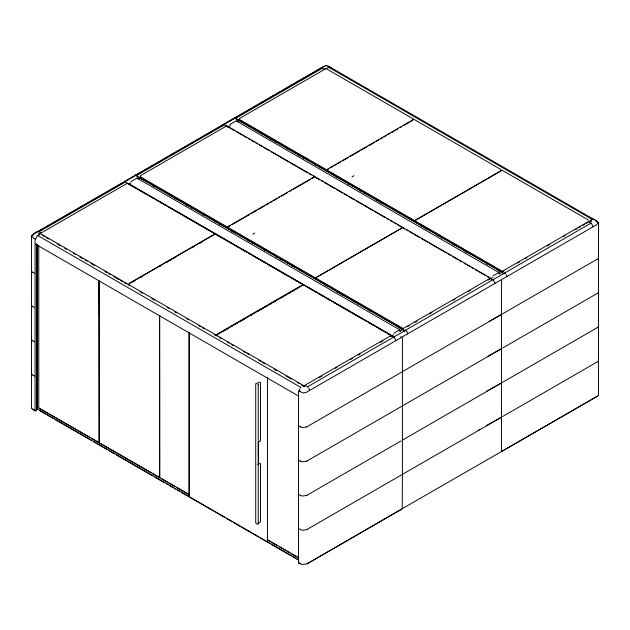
<?xml version="1.0" encoding="UTF-8"?>
<svg xmlns="http://www.w3.org/2000/svg" width="630" height="630" viewBox="0 0 630 630"><rect width="100%" height="100%" fill="white"/><g stroke="black" fill="none" stroke-linecap="round" stroke-linejoin="round"><path stroke-width="0.94" d="M34.611 410.453L31.555 408.209L31.5 406.421M31.5 374.566L31.5 372.173M31.5 340.326L31.5 337.932M31.5 306.078L31.5 303.684M31.5 271.837L31.5 269.443M31.5 237.589L31.555 235.793L32.784 234.604L128.425 179.715M99.43 443L99.43 280.594L99.43 443L99.524 403.751M227.603 122.456L323.04 67.024L325.025 66.347M258.457 464.664L258.363 442.827L258.702 441.961L260.521 440.811L260.521 382.733L259.584 382.19L255.725 383.772L255.725 522.979C258.442 526.082 257.898 522.223 260.521 521.931L260.521 463.853L259.584 463.31L258.095 464.168M258.229 384.741L258.229 384.166L258.229 523.947M501.952 451.3L597.208 396.301L598.445 395.105L598.5 393.309M598.5 361.455L598.5 359.068M598.5 327.214L598.5 324.82M598.5 292.966L598.5 290.58M598.5 258.725L598.5 256.331M598.5 224.485L598.445 222.689L595.271 220.35M130.961 182.857L128.788 184.346L128.607 183.677L128.213 184.054M227.359 126.969L227.776 126.425L227.966 127.079M298.974 391.191L299.691 389.033M35.532 239.093L37.54 235.415L300.99 387.513L300.297 388.088M390.923 335.916L391.348 335.365L391.033 336.16M320.355 69.261L320.591 68.473M598.5 257.954L597.216 259.316M598.5 292.194L597.216 293.564M598.5 326.442L597.216 327.805M598.5 360.683L597.216 362.053M222.343 125.843L222.705 124.858M35.193 411.043L36.548 409.854M252.874 234.297L254.701 232.966M352.06 177.038L353.879 175.707M228.58 121.7L322.914 67.103M298.557 562.85L302.321 564.551L306.96 563.874L401.932 508.898M124.252 181.582L135.962 174.825M223.43 124.323L235.148 117.558M321.064 67.922L325.663 65.504L328.325 66.008M37.304 231.848L123.598 182.023M135.308 175.258L222.784 124.764M234.494 117.999L320.788 68.174M38.871 231.887L125.165 182.062L138.773 189.921M234.557 130.694L224.351 124.803L136.883 175.297L136.883 176.4L142.837 179.841M236.061 118.038L322.363 68.213L324.166 69.261L329.01 67.449L592.46 219.547M38.737 234.053L40.682 232.927M41.044 233.061L127.646 183.07L214.546 233.242L214.546 234.785M239.416 118.542L326.009 68.544L412.91 118.716L412.91 120.259L411.209 121.243M131.158 181.487L136.915 178.164M230.344 124.228L236.1 120.897M37.54 235.722L39.588 234.541M128.213 183.629L391.577 335.499L392.427 336.554L391.521 336.034L393.703 334.774M138.387 177.755L139.821 177.29L402.641 329.151M227.06 126.559L227.556 126.276M237.573 120.495L238.636 119.881M137.978 179.038L139.781 177.495L402.523 329.183L139.411 177.684L139.899 177.463M228.391 126.835L230.037 125.85L230.139 124.575M237.282 121.708L238.833 120.81M213.105 234.998L129.386 283.335L129.386 283.949L127.945 284.784M314.701 176.534L228.099 226.532L228.099 228.084M132.772 281.996L134.458 281.019M140.38 277.602L142.073 276.625M158.988 266.86L160.674 265.884M166.596 262.466L168.289 261.489M169.974 260.513L171.667 259.536M174.203 258.072L175.896 257.095M191.961 247.818L194.505 246.354M199.576 243.424L202.112 241.959M227.131 227.517L230.525 225.556M232.226 224.579L249.204 214.775M250.905 213.798L256.843 210.365M258.544 209.38L264.482 205.955M266.183 204.97L268.734 203.498M270.427 202.521L272.128 201.537M273.822 200.56L276.373 199.088M278.066 198.111L279.767 197.127M281.468 196.15L287.406 192.717M289.957 191.244L291.651 190.268M293.352 189.284L310.33 179.487M312.031 178.503L313.724 177.526L313.724 175.975M326.308 170.257L328.86 168.785M330.553 167.808L333.105 166.336M334.806 165.359L336.499 164.375M338.2 163.398L340.743 161.926M342.444 160.941L348.382 157.516M350.083 156.531L359.423 151.137M361.124 150.161L367.062 146.727M368.763 145.751L374.708 142.317M376.401 141.34L378.953 139.868M380.646 138.883L382.347 137.907M384.04 136.923L386.592 135.458M388.293 134.474L389.986 133.497M391.687 132.513L394.23 131.048M395.931 130.064L397.625 129.087M400.176 127.614L401.869 126.63M403.57 125.653L409.516 122.22M302.416 284.902L217.255 334.065L217.255 334.68M402.869 227.446L316.276 277.436L316.276 278.988M217.515 334.53L215.814 335.514L214.113 334.53M223.461 331.104L225.154 330.12M226.627 329.277L228.328 328.293M231.1 326.686L232.801 325.71M235.344 324.237L237.045 323.261M241.101 320.914L244.684 318.851M250.63 315.417L252.323 314.433M257.284 311.574L259.969 310.023M260.686 309.606L263.245 308.133M265.057 307.086L267.608 305.613M269.207 304.692L271.002 303.652M272.609 302.723L275.247 301.203M281.193 297.769L282.886 296.793M284.532 295.84L286.288 294.832M288.831 293.359L290.532 292.375M292.194 291.414L293.903 290.43M296.454 288.957L298.171 287.965M315 278.247L401.601 228.257L401.601 226.706M414.186 220.988L500.779 170.99L500.779 169.446L413.878 119.275L327.285 169.273L327.285 170.817M393.9 333.183L399.656 329.852M493.085 275.916L498.842 272.593M390.584 335.806L303.991 385.796L41.044 233.99L41.044 234.612M501.551 271.743L501.212 272.703L499.244 273.845M588.956 221.28L502.354 271.278L371.519 195.741L371.519 196.355M590.412 220.421L593.145 219.019M319.268 377.598L321.82 376.126M335.404 368.282L337.097 367.306M350.682 359.462L352.383 358.478M358.328 355.044L360.021 354.068M380.402 342.303L382.945 340.83M407.413 326.702L409.114 325.726M415.06 322.292L416.753 321.316M429.487 313.961L432.038 312.488M453.261 300.234L454.962 299.258M468.547 291.414L470.24 290.43M488.069 280.137L489.77 279.161L489.77 278.539L403.168 328.537L272.341 253L272.341 253.622M502.354 271.892L504.055 270.916M517.639 263.072L519.333 262.088M525.278 258.662L526.971 257.678M547.352 245.913L549.895 244.448M563.48 236.604L565.181 235.62M575.371 229.737L577.064 228.761M578.765 227.776L580.458 226.8M583.01 225.327L584.703 224.351M586.404 223.366L588.105 222.39M399.853 331.23L402.034 329.97L402.554 328.986L404.862 330.9M490.707 278.775L492.888 277.515M589.318 222.036L591.263 220.909M298.376 391.38L298.841 391.112L303.219 392.962L306.33 392.332L596.452 224.839C599.232 223.099 595.822 219.791 593.783 219.272M298.675 391.608L300.085 390.797M307.637 386.749L591.129 223.075M306.802 426.849L401.932 371.928M402.609 371.535L501.118 314.661L489.163 321.371M501.787 314.275L596.925 259.347M306.802 461.097L401.932 406.169M402.609 405.783L501.118 348.91L487.455 356.572M502.638 348.028L596.925 293.596M306.802 495.337L401.089 440.905M402.609 440.023L501.118 383.15L486.596 391.301M501.787 382.764L596.925 327.836M306.802 529.586L401.932 474.658M402.609 474.272L501.118 417.399L486.596 425.541M502.638 416.517L596.925 362.085M502.086 451.19L597.216 396.294M306.967 563.874L402.224 508.875L402.397 474.973M501.409 451.615L402.444 508.567M37.548 231.612C33.65 232.06 29.807 238.038 35.666 239.164M478.06 430.329L479.769 429.377M329.167 67.048L329.703 66.914M306.96 426.896L302.321 427.581L300.337 426.896M306.96 461.144L302.321 461.822L300.337 461.144M306.96 495.385L302.321 496.062L300.337 495.385M306.96 529.633L302.321 530.31L300.337 529.633M325.726 65.52L326.12 65.449M99.296 442.851L99.162 280.515L99.296 442.851L99.296 280.515L99.39 314.898M321.678 67.686L322.363 67.906M235.376 117.511L236.061 117.731M223.666 124.268L224.351 124.803M136.198 174.77L136.883 174.99M124.48 181.535L125.165 181.755M38.186 231.36L40.682 232.62M327.679 66.347L329.663 67.024M34.729 410.39L32.784 409.405M330.585 67.41L594.027 219.508M590.412 220.728L591.263 221.225M588.956 220.35L502.055 170.179L415.453 220.177L415.453 221.721M589.318 222.343L591.129 223.382M370.251 195.001L239.416 119.464L239.416 120.086M504.835 272.9L505.52 273.475M245.377 123.527L247.078 124.512M248.708 125.449L250.393 126.425M253.047 127.953L254.748 128.937M256.308 129.843L258.001 130.82M260.536 132.284L262.222 133.261M263.915 134.229L266.679 135.828M271.522 138.624L274.341 140.254M276.901 141.726L278.602 142.711M280.303 143.695L282.012 144.679M292.233 150.586L293.934 151.562M297.714 153.744L299.4 154.72M305.314 158.138L307.007 159.114M307.566 159.437L310.385 161.06M319.497 166.32L322.056 167.8M331.498 173.25L336.546 176.172M342.444 179.574L344.13 180.542M346.878 182.133L348.579 183.117M350.028 183.952L351.713 184.921M353.398 185.897L356.249 187.543M358.809 189.016L360.51 190M364.353 192.221L368.18 194.426M374.141 197.867L375.842 198.852M377.378 199.741L380.103 201.316M380.725 201.671L383.512 203.277M391.592 207.947L393.27 208.916M393.734 209.184L395.443 210.168M399.129 212.294L400.798 213.263M401.404 213.609L404.145 215.192M409.067 218.035L411.626 219.516M418.863 223.689L420.564 224.674M426.534 228.115L428.235 229.1M438.456 235.006L440.165 235.99M446.127 239.431L448.678 240.904M453.789 243.857L456.348 245.33M461.459 248.283L463.16 249.267M476.792 257.135L478.501 258.119M481.052 259.599L482.761 260.584M488.723 264.025L490.423 265.01M492.983 266.482L494.684 267.466M238.951 120.007L501.787 271.758M238.967 120.228L501.701 271.924L238.605 120.432M238.171 120.141L236.1 118.905M504.039 273.641L502.323 272.184M237.762 120.117L236.061 118.771M270.089 138.781L271.79 139.765M274.341 141.238L276.042 142.215M286.248 148.113L287.949 149.089M298.155 154.988L299.856 155.964M302.408 157.437L304.109 158.421M314.315 164.312L316.016 165.296M335.577 176.589L337.278 177.573M347.484 183.464L349.185 184.448M359.391 190.339L361.092 191.323M363.644 192.796L365.345 193.78M375.551 199.671L377.252 200.655M379.803 202.128L381.504 203.112M420.627 225.698L422.328 226.682M424.88 228.155L426.581 229.131M436.787 235.029L438.488 236.006M441.039 237.478L442.74 238.463M452.946 244.353L454.647 245.338M464.853 251.228L466.554 252.213M486.124 263.505L487.825 264.49M498.031 270.38L499.732 271.365M502.283 272.837L503.984 273.822M236.203 120.873L499.015 272.609M227.682 122.409L128.425 179.613M493.117 279.665L495.125 283.335M236.258 131.678L242.211 135.111M243.912 136.096L246.464 137.568M248.165 138.553L249.866 139.529M251.567 140.514L254.118 141.986M255.819 142.971L257.52 143.947M259.221 144.931L261.773 146.404M263.474 147.388L269.427 150.822M271.128 151.806L277.082 155.248M278.783 156.224L288.989 162.123M290.69 163.099L307.7 172.919M309.401 173.904L311.102 174.888M313.653 176.361L319.607 179.794M321.308 180.779L323.009 181.763M324.71 182.747L327.261 184.22M328.962 185.196L334.916 188.638M336.617 189.622L342.57 193.056M344.271 194.04L346.823 195.513M348.532 196.497L354.485 199.93M356.186 200.915L362.14 204.348M363.841 205.333L373.196 210.735M374.897 211.719L385.103 217.61M386.804 218.594L388.505 219.571M390.206 220.555L392.758 222.028M394.459 223.012L396.16 223.989M397.861 224.973L404.665 228.903M406.366 229.887L408.067 230.864M409.768 231.848L412.319 233.32M414.02 234.305L419.974 237.738M421.675 238.723L427.628 242.164M429.329 243.141L446.339 252.961M448.04 253.945L450.592 255.418M452.293 256.402L458.246 259.836M459.947 260.82L461.648 261.804M464.2 263.277L465.901 264.261M467.602 265.238L470.153 266.711M471.854 267.695L473.555 268.679M475.256 269.656L477.808 271.136M479.509 272.113L485.462 275.554M487.163 276.531L493.117 279.972M140.23 176.731L271.065 252.268M405.649 330.159L407.137 332.065L407.657 333.837M141.931 178.329L144.49 179.81M164.934 191.614L166.643 192.599M169.194 194.071L170.903 195.056M176.865 198.497L178.566 199.482M181.125 200.962L182.826 201.939M184.535 202.923L186.236 203.907M188.795 205.388L190.496 206.372M196.458 209.814L198.166 210.798M204.128 214.239L205.829 215.224M211.798 218.665L214.35 220.138M234.73 231.911L236.423 232.887M242.337 236.297L244.03 237.274M249.945 240.691L251.685 241.7M254.213 243.156L255.898 244.133M257.583 245.101L259.269 246.078M265.151 249.472L266.852 250.457M268.53 251.425L271.065 252.882M274.011 254.583L275.68 255.552M281.539 258.93L283.209 259.899M284.886 260.867L287.627 262.45M299.108 269.073L300.778 270.042M301.227 270.294L303.77 271.766M308.865 274.712L311.653 276.318M323.088 282.917L325.86 284.524M327.348 285.382L329.049 286.366M330.758 287.351L333.506 288.934M342.681 294.234L345.398 295.801M347.099 296.785L348.8 297.762M354.611 301.116L356.446 302.18M358.021 303.085L360.691 304.629M362.392 305.613L364.943 307.086M369.944 309.976L372.59 311.496M385.284 318.827L386.985 319.812M392.947 323.253L394.679 324.253M397.207 325.71L398.924 326.702M137.017 176.266L138.994 177.408M153.043 185.732L154.744 186.716M174.305 198.009L176.006 198.993M186.212 204.884L187.913 205.868M190.465 207.341L192.166 208.317M202.372 214.216L204.073 215.192M214.279 221.091L215.98 222.067M218.531 223.54L220.232 224.524M231.289 230.911L233.84 232.383M247.448 240.235L249.149 241.219M251.701 242.692L253.402 243.676M263.608 249.567L265.309 250.551M275.515 256.441L277.216 257.426M279.767 258.899L281.468 259.883M291.682 265.773L293.383 266.758M324.852 284.925L326.553 285.902M336.759 291.8L338.46 292.777M341.011 294.257L342.712 295.234M352.918 301.124L354.619 302.109M357.171 303.581L358.872 304.566M369.078 310.456L370.779 311.44M397.995 327.151L399.696 328.135M403.098 330.096L404.799 331.081M137.017 178.132L399.829 329.868M400.696 336.822L402.397 337.995L402.397 371.606M393.939 336.924L395.947 340.602M140.474 190.898L146.428 194.339M148.129 195.324L150.68 196.796M152.381 197.773L154.082 198.757M155.783 199.741L158.343 201.214M160.044 202.198L161.745 203.175M163.446 204.159L165.997 205.632M167.698 206.616L173.652 210.05M175.353 211.034L181.306 214.468M183.007 215.452L193.213 221.343M194.914 222.327L211.924 232.147M213.625 233.132L223.831 239.022M225.532 240.006L227.233 240.991M228.934 241.967L231.486 243.44M233.187 244.424L239.14 247.866M240.841 248.842L246.795 252.284M248.496 253.268L251.047 254.74M252.748 255.717L258.702 259.158M260.403 260.143L266.356 263.576M268.057 264.561L289.32 276.838M291.021 277.814L296.974 281.256M298.675 282.24L300.376 283.216M302.077 284.201L304.629 285.673M306.33 286.658L308.881 288.13M310.582 289.115L312.283 290.091M313.984 291.076L316.536 292.548M318.237 293.533L324.19 296.966M325.891 297.951L331.845 301.384M333.546 302.368L350.556 312.189M352.257 313.173L362.463 319.064M364.164 320.048L365.865 321.032M368.416 322.505L374.377 325.938M376.079 326.923L377.779 327.907M379.481 328.884L382.032 330.356M383.733 331.341L385.434 332.325M387.135 333.309L393.939 337.231M42.738 235.589L44.454 236.581M46.116 237.541L48.715 239.038M57.102 243.881L60.645 245.92M64.709 248.267L66.394 249.244M73.419 253.299L75.127 254.284M79.915 257.048L82.798 258.709M85.349 260.19L87.05 261.174M90.901 263.395L94.721 265.6M104.942 271.498L106.651 272.483M108.352 273.467L110.053 274.452M113.707 276.562L115.4 277.539M116.022 277.893L118.779 279.492M120.283 280.358L123.007 281.925M124.693 282.901L126.386 283.878M139.994 291.737L142.553 293.21M151.924 298.62L154.476 300.1M167.257 307.479L168.958 308.464M174.927 311.905L176.628 312.889M186.85 318.788L188.559 319.772M198.781 325.678L200.482 326.663M202.183 327.647L203.892 328.624M219.65 337.727L221.35 338.704M227.312 342.153L229.021 343.137M231.572 344.61L233.281 345.594M243.503 351.493L245.204 352.477M246.905 353.461L248.614 354.446M258.836 360.352L260.536 361.336M262.245 362.321L264.797 363.793M274.168 369.204L276.727 370.676M286.099 376.086L291.21 379.039M38.737 233.738L39.588 234.234M303.038 386.332L303.888 386.828L305.834 385.702L308.322 387.316M35.666 244.275L298.841 396.215M33.075 272.459L34.729 273.412M298.841 425.896L300.494 426.849M33.075 306.7L34.729 307.653M298.841 460.144L300.494 461.097M257.764 464.263L258.702 464.798M33.075 340.948L34.729 341.901M298.841 494.385L300.494 495.337M33.075 375.189L34.729 376.141M298.841 528.633L300.494 529.586M189.244 494.471L39.099 408.177M267.482 539.642L298.888 557.77M78.923 431.164L38.769 407.98L38.769 245.645M79.6 431.55L86.554 435.566M87.255 435.976L89.94 437.527M91.507 438.425L139.986 466.42M140.781 466.877L150.972 472.76M152.641 473.728L158.579 477.154M161.382 478.769L167.296 482.186M168.99 483.163L174.904 486.573M176.589 487.549L188.417 494.385M267.372 539.965L269.923 541.438M271.625 542.422L277.586 545.863M279.287 546.848L281.846 548.32M283.547 549.305L285.248 550.289M286.949 551.266L289.509 552.746M291.21 553.731L297.171 557.164M37.225 408.87L298.707 559.834M39.777 410.728L45.714 414.162M47.415 415.138L53.361 418.572M55.062 419.548L91.57 440.63M93.271 441.614L106.856 449.458M108.557 450.434L114.502 453.868M116.196 454.852L152.712 475.933M154.413 476.91L164.603 482.793M166.296 483.777L167.997 484.753M169.698 485.738L172.242 487.21M173.943 488.187L175.644 489.171M177.337 490.148L179.889 491.62M181.582 492.597L187.527 496.03M213.72 511.151L189.228 497.015L189.228 332.711M215.405 512.127L224.697 517.49M226.383 518.466L232.297 521.876M233.982 522.853L239.896 526.263M241.581 527.239L258.473 536.988M260.159 537.965L266.073 541.383M269.427 543.32L266.915 541.863L267.451 541.556L267.451 377.252M271.105 544.281L291.194 555.88M292.871 556.849L297.895 559.747M300.203 563.795L298.51 562.684L300.337 563.874M331.711 68.229L329.789 67.103L331.829 68.41M297.266 382.402L298.951 383.41M301.471 384.914L303.148 385.914M591.279 223.162L593.137 226.753M32.784 272.428L31.5 271.058M32.784 306.668L31.5 305.306M32.784 340.917L31.5 339.546M32.784 375.157L31.5 373.795M491.613 279.295L490.762 278.239L226.832 125.803L140.23 175.802L140.23 177.345M308.936 388.269L309.645 390.419M506.323 274.798L506.843 276.57M499.283 274.105L499.165 272.711M400.097 331.372L399.979 329.97M598.5 222.862L598.5 394.931M504.835 273.207L504.835 273.948M501.456 280.61L501.456 314.086M501.456 314.858L501.456 348.327M501.456 349.099L501.456 382.567M501.456 383.347L501.456 416.816M501.456 417.588L501.456 451.056M402.397 372.243L402.397 405.854M402.397 406.484L402.397 440.094M402.397 440.732L402.397 474.343M390.584 336.42L390.584 334.877L303.691 284.705L217.09 334.703L217.09 336.247M302.416 285.516L302.416 283.973L215.515 233.801L128.922 283.799L128.922 285.343M298.51 391.844L298.51 425.321M298.51 426.093L298.51 459.561M298.51 460.333L298.51 493.81M298.51 494.581L298.51 528.05M298.51 528.822L298.51 562.291M189.063 332.018L189.063 496.534M37.225 244.353L37.225 409.256M36.894 244.755L36.894 409.059M36.469 243.716L36.469 272.404M36.469 273.184L36.469 306.652M36.469 307.424L36.469 340.893M36.469 341.665L36.469 410.154M35.059 239.746L35.059 273.215M35.059 273.995L35.059 307.464M35.059 308.235L35.059 341.704M35.059 342.484L35.059 410.973M31.5 235.974L31.5 408.035M327.222 65.567L327.222 65.567M597.09 221.421L595.271 220.405L597.082 221.421M159.689 477.792L159.626 315.417L159.689 477.792"/></g></svg>
